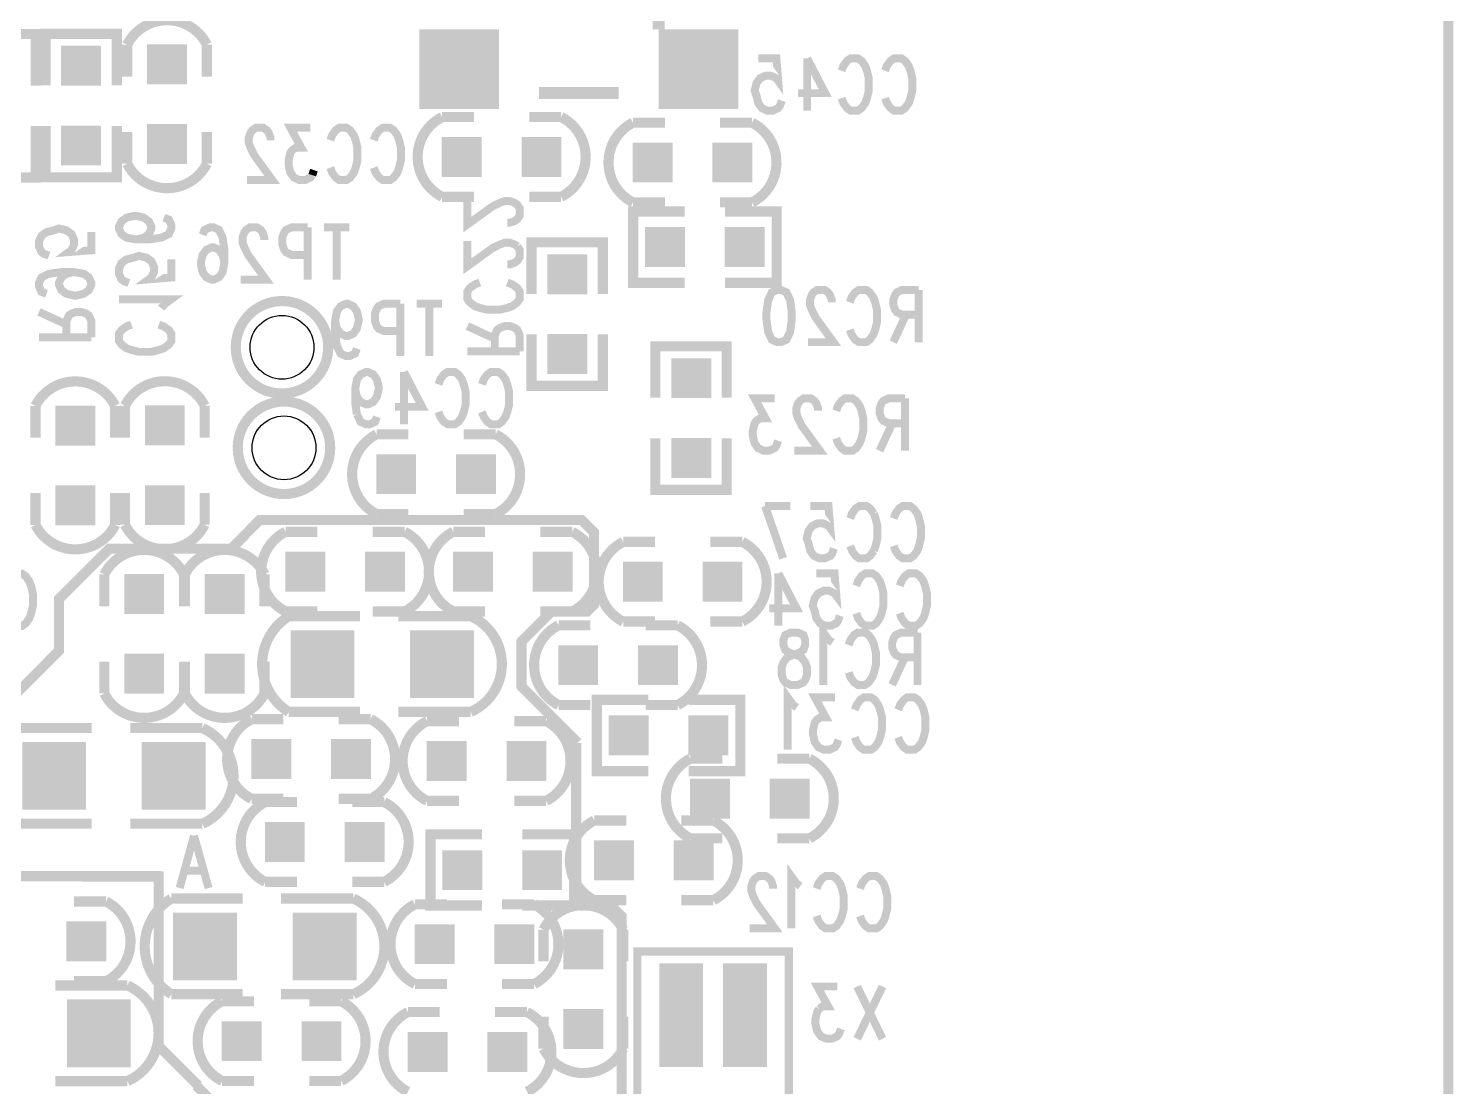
# Model space of a CAD drawing. Extents: x 64 to 173, y 17 to 95.
# Drawn here: x 154.99 to 172.87, y 45.66 to 58.93 of the extents above; entities that cross this region are included whole.
import ezdxf

# ---------------------------------------------------------------- set-up
doc = ezdxf.new("R2010")
doc.units = 0
doc.header["$MEASUREMENT"] = 0
doc.layers.get('0').update_dxf_attribs({"linetype": 'CONTINUOUS'})
doc.layers.add('PASTEMASKBOTTOM', color=5, linetype='CONTINUOUS')
doc.layers.add('SILKSCREENBOTTO', color=9, linetype='CONTINUOUS')

# ---------------------------------------------------------------- blocks, each defined once
blk = doc.blocks.new('SQUARE_22')
blk.add_solid([(0.499998, 0.499998), (0.499998, -0.499998), (-0.499998, 0.499998), (-0.499998, -0.499998)])
blk = doc.blocks.new('ROUND_106')
blk.add_circle((0, 0), 0.4)
blk = doc.blocks.new('SQUARE_225')
blk.add_solid([(0.250062, 0.250062), (0.250062, -0.250062), (-0.250062, 0.250062), (-0.250062, -0.250062)])
blk = doc.blocks.new('RECTANGLE_226')
blk.add_solid([(0.40005, 0.424942), (0.40005, -0.424942), (-0.40005, 0.424942), (-0.40005, -0.424942)])
blk = doc.blocks.new('RECTANGLE_271')
blk.add_solid([(0.274954, 0.649986), (0.274954, -0.649986), (-0.274954, 0.649986), (-0.274954, -0.649986)])

msp = doc.modelspace()

# ---------------------------------------------------------------- linework, layer by layer
at = {"layer": 'PASTEMASKBOTTOM', "color": 5, "const_width": 0.127}
msp.add_lwpolyline([(172.804, 84.198), (172.804, 19.189)], dxfattribs=at)
at = {"layer": 'SILKSCREENBOTTO', "color": 5}
for points, const_width in [([(172.804, 84.198), (172.804, 19.189)], 0.127), ([(162.296, 59.424), (162.896, 59.424), (162.896, 58.924)], 0.15), ([(154.186, 58.218), (154.186, 58.864), (155.081, 58.864), (155.081, 58.218)], 0.127), ([(155.205, 58.22), (155.205, 58.866), (156.1, 58.866), (156.1, 58.22)], 0.127), ([(156.23, 58.33), (156.23, 58.73)], 0.127), ([(157.23, 58.73), (157.23, 58.33)], 0.127), ([(164.146, 58.559), (164.374, 58.559), (164.396, 58.278), (164.374, 58.309), (164.305, 58.34), (164.237, 58.34), (164.169, 58.309), (164.124, 58.247), (164.101, 58.153), (164.124, 58.091), (164.146, 57.997), (164.192, 57.934), (164.26, 57.903), (164.328, 57.903), (164.396, 57.934), (164.419, 57.966), (164.442, 58.028)], 0.1), ([(164.76, 58.559), (164.987, 58.122), (164.647, 58.122)], 0.1), ([(164.76, 58.559), (164.76, 57.903)], 0.1), ([(165.192, 58.403), (165.215, 58.465), (165.26, 58.528), (165.305, 58.559), (165.396, 58.559), (165.442, 58.528), (165.487, 58.465), (165.51, 58.403), (165.533, 58.309), (165.533, 58.153), (165.51, 58.059), (165.487, 57.997), (165.442, 57.934), (165.396, 57.903), (165.305, 57.903), (165.26, 57.934), (165.215, 57.997), (165.192, 58.059)], 0.1), ([(165.737, 58.403), (165.76, 58.465), (165.806, 58.528), (165.851, 58.559), (165.942, 58.559), (165.987, 58.528), (166.033, 58.465), (166.056, 58.403), (166.078, 58.309), (166.078, 58.153), (166.056, 58.059), (166.033, 57.997), (165.987, 57.934), (165.942, 57.903), (165.851, 57.903), (165.806, 57.934), (165.76, 57.997), (165.737, 58.059)], 0.1), ([(161.396, 58.124), (162.396, 58.124)], 0.15), ([(154.186, 57.71), (154.186, 57.064), (155.081, 57.064), (155.081, 57.71)], 0.127), ([(155.205, 57.712), (155.205, 57.066), (156.1, 57.066), (156.1, 57.712)], 0.127), ([(158.028, 57.532), (158.028, 57.563), (158.005, 57.626), (157.982, 57.657), (157.937, 57.688), (157.846, 57.688), (157.801, 57.657), (157.778, 57.626), (157.755, 57.563), (157.755, 57.501), (157.778, 57.438), (157.823, 57.345), (158.051, 57.032), (157.732, 57.032)], 0.1), ([(158.528, 57.688), (158.278, 57.688), (158.414, 57.438), (158.346, 57.438), (158.301, 57.407), (158.278, 57.376), (158.255, 57.282), (158.255, 57.22), (158.278, 57.126), (158.323, 57.063), (158.392, 57.032), (158.46, 57.032), (158.528, 57.063), (158.551, 57.094)], 0.1), ([(158.778, 57.532), (158.801, 57.594), (158.846, 57.657), (158.892, 57.688), (158.982, 57.688), (159.028, 57.657), (159.073, 57.594), (159.096, 57.532), (159.119, 57.438), (159.119, 57.282), (159.096, 57.188), (159.073, 57.126), (159.028, 57.063), (158.982, 57.032), (158.892, 57.032), (158.846, 57.063), (158.801, 57.126), (158.778, 57.188)], 0.1), ([(159.323, 57.532), (159.346, 57.594), (159.392, 57.657), (159.437, 57.688), (159.528, 57.688), (159.573, 57.657), (159.619, 57.594), (159.641, 57.532), (159.664, 57.438), (159.664, 57.282), (159.641, 57.188), (159.619, 57.126), (159.573, 57.063), (159.528, 57.032), (159.437, 57.032), (159.392, 57.063), (159.346, 57.126), (159.323, 57.188)], 0.1), ([(160.181, 57.822), (160.581, 57.822)], 0.127), ([(161.274, 57.822), (161.674, 57.822)], 0.127), ([(162.575, 57.752), (162.975, 57.752)], 0.127), ([(163.668, 57.752), (164.068, 57.752)], 0.127), ([(156.23, 57.237), (156.23, 57.637)], 0.127), ([(157.23, 57.637), (157.23, 57.237)], 0.127), ([(158.551, 57.094), (158.573, 57.157)], 0.1), ([(160.581, 56.822), (160.181, 56.822)], 0.127), ([(161.674, 56.822), (161.274, 56.822)], 0.127), ([(160.998, 56.497), (161.03, 56.497), (161.092, 56.519), (161.123, 56.542), (161.155, 56.588), (161.155, 56.679), (161.123, 56.724), (161.092, 56.747), (161.03, 56.769), (160.967, 56.769), (160.905, 56.747), (160.811, 56.701), (160.498, 56.474), (160.498, 56.792)], 0.1), ([(162.975, 56.752), (162.575, 56.752)], 0.127), ([(163.223, 56.638), (162.577, 56.638), (162.577, 55.744), (163.223, 55.744)], 0.127), ([(164.068, 56.752), (163.668, 56.752)], 0.127), ([(163.731, 56.638), (164.377, 56.638), (164.377, 55.744), (163.731, 55.744)], 0.127), ([(156.69, 56.56), (156.752, 56.537), (156.783, 56.469), (156.783, 56.424), (156.752, 56.355), (156.659, 56.31), (156.502, 56.287), (156.346, 56.287), (156.221, 56.31), (156.159, 56.355), (156.127, 56.424), (156.127, 56.446), (156.159, 56.514), (156.221, 56.56), (156.315, 56.583), (156.346, 56.583), (156.44, 56.56), (156.502, 56.514), (156.534, 56.446), (156.534, 56.424), (156.502, 56.355), (156.44, 56.31), (156.346, 56.287)], 0.1), ([(157.177, 56.345), (157.2, 56.407), (157.268, 56.438), (157.314, 56.438), (157.382, 56.407), (157.427, 56.313), (157.45, 56.157), (157.45, 56.001), (157.427, 55.876), (157.382, 55.813), (157.314, 55.782), (157.291, 55.782), (157.223, 55.813), (157.177, 55.876), (157.155, 55.969), (157.155, 56.001), (157.177, 56.094), (157.223, 56.157), (157.291, 56.188), (157.314, 56.188), (157.382, 56.157), (157.427, 56.094), (157.45, 56.001)], 0.1), ([(157.95, 56.282), (157.95, 56.313), (157.928, 56.376), (157.905, 56.407), (157.859, 56.438), (157.768, 56.438), (157.723, 56.407), (157.7, 56.376), (157.677, 56.313), (157.677, 56.251), (157.7, 56.188), (157.746, 56.094), (157.973, 55.782), (157.655, 55.782)], 0.1), ([(158.495, 56.438), (158.291, 56.438), (158.223, 56.407), (158.2, 56.376), (158.177, 56.313), (158.177, 56.22), (158.2, 56.157), (158.223, 56.126), (158.291, 56.094), (158.495, 56.094)], 0.1), ([(158.495, 56.438), (158.495, 55.782)], 0.1), ([(159.018, 56.438), (158.7, 56.438)], 0.1), ([(158.859, 56.438), (158.859, 55.782)], 0.1), ([(155.78, 56.379), (155.78, 56.152), (155.499, 56.129), (155.531, 56.152), (155.562, 56.22), (155.562, 56.288), (155.531, 56.357), (155.468, 56.402), (155.374, 56.425), (155.312, 56.402), (155.218, 56.379), (155.156, 56.334), (155.124, 56.266), (155.124, 56.197), (155.156, 56.129), (155.187, 56.107), (155.249, 56.084)], 0.1), ([(161.123, 56.201), (161.092, 56.224), (161.03, 56.247), (160.967, 56.247), (160.905, 56.224), (160.811, 56.178), (160.498, 55.951), (160.498, 56.269)], 0.1), ([(162.196, 55.605), (162.196, 56.251), (161.302, 56.251), (161.302, 55.605)], 0.127), ([(156.783, 56.037), (156.783, 55.81), (156.502, 55.787), (156.534, 55.81), (156.565, 55.878), (156.565, 55.946), (156.534, 56.014), (156.471, 56.06), (156.377, 56.082), (156.315, 56.06), (156.221, 56.037), (156.159, 55.992), (156.127, 55.923), (156.127, 55.855), (156.159, 55.787), (156.19, 55.764), (156.252, 55.742)], 0.1), ([(160.998, 55.974), (161.03, 55.974), (161.092, 55.997), (161.123, 56.019), (161.155, 56.065), (161.155, 56.156), (161.123, 56.201)], 0.1), ([(155.562, 55.879), (155.468, 55.856), (155.406, 55.811), (155.374, 55.743), (155.374, 55.72), (155.406, 55.652), (155.468, 55.606), (155.562, 55.584), (155.593, 55.584), (155.687, 55.606), (155.749, 55.652), (155.78, 55.72), (155.78, 55.743), (155.749, 55.811), (155.687, 55.856), (155.562, 55.879), (155.406, 55.879), (155.249, 55.856), (155.156, 55.811), (155.124, 55.743), (155.124, 55.697), (155.156, 55.629), (155.218, 55.606)], 0.1), ([(160.998, 55.747), (161.061, 55.724), (161.123, 55.679), (161.155, 55.633), (161.155, 55.542), (161.123, 55.497), (161.061, 55.451), (160.998, 55.428), (160.905, 55.406), (160.748, 55.406), (160.654, 55.428), (160.592, 55.451), (160.529, 55.497), (160.498, 55.542), (160.498, 55.633), (160.529, 55.679), (160.592, 55.724), (160.654, 55.747)], 0.1), ([(164.431, 55.655), (164.499, 55.624), (164.545, 55.53), (164.567, 55.374), (164.567, 55.28), (164.545, 55.124), (164.499, 55.03), (164.431, 54.999), (164.385, 54.999), (164.317, 55.03), (164.272, 55.124), (164.249, 55.28), (164.249, 55.374), (164.272, 55.53), (164.317, 55.624), (164.385, 55.655), (164.431, 55.655)], 0.1), ([(165.067, 55.499), (165.067, 55.53), (165.045, 55.593), (165.022, 55.624), (164.977, 55.655), (164.886, 55.655), (164.84, 55.624), (164.818, 55.593), (164.795, 55.53), (164.795, 55.468), (164.818, 55.405), (164.863, 55.312), (165.09, 54.999), (164.772, 54.999)], 0.1), ([(165.295, 55.499), (165.317, 55.561), (165.363, 55.624), (165.408, 55.655), (165.499, 55.655), (165.545, 55.624), (165.59, 55.561), (165.613, 55.499), (165.636, 55.405), (165.636, 55.249), (165.613, 55.155), (165.59, 55.093), (165.545, 55.03), (165.499, 54.999), (165.408, 54.999), (165.363, 55.03), (165.317, 55.093), (165.295, 55.155)], 0.1), ([(166.158, 55.655), (165.954, 55.655), (165.886, 55.624), (165.863, 55.593), (165.84, 55.53), (165.84, 55.468), (165.863, 55.405), (165.886, 55.374), (165.954, 55.343), (166.158, 55.343)], 0.1), ([(166.158, 55.655), (166.158, 54.999)], 0.1), ([(155.468, 55.22), (155.124, 55.379)], 0.1), ([(155.78, 55.061), (155.78, 55.266), (155.749, 55.334), (155.718, 55.357), (155.655, 55.379), (155.593, 55.379), (155.531, 55.357), (155.499, 55.334), (155.468, 55.266), (155.468, 55.061)], 0.1), ([(156.659, 55.424), (156.69, 55.469), (156.783, 55.537), (156.127, 55.537)], 0.1), ([(158.838, 55.263), (158.861, 55.169), (158.907, 55.106), (158.975, 55.075), (158.997, 55.075), (159.066, 55.106), (159.111, 55.169), (159.134, 55.263), (159.134, 55.294), (159.111, 55.387), (159.066, 55.45), (158.997, 55.481), (158.975, 55.481), (158.907, 55.45), (158.861, 55.387), (158.838, 55.263), (158.838, 55.106), (158.861, 54.95), (158.907, 54.856), (158.975, 54.825), (159.02, 54.825), (159.088, 54.856), (159.111, 54.919)], 0.1), ([(159.656, 55.481), (159.452, 55.481), (159.384, 55.45), (159.361, 55.419), (159.338, 55.356), (159.338, 55.263), (159.361, 55.2), (159.384, 55.169), (159.452, 55.138), (159.656, 55.138)], 0.1), ([(159.656, 55.481), (159.656, 54.825)], 0.1), ([(160.179, 55.481), (159.861, 55.481)], 0.1), ([(160.02, 55.481), (160.02, 54.825)], 0.1), ([(156.627, 55.219), (156.69, 55.196), (156.752, 55.151), (156.783, 55.105), (156.783, 55.014), (156.752, 54.969), (156.69, 54.923), (156.627, 54.901), (156.534, 54.878), (156.377, 54.878), (156.284, 54.901), (156.221, 54.923), (156.159, 54.969), (156.127, 55.014), (156.127, 55.105), (156.159, 55.151), (156.221, 55.196), (156.284, 55.219)], 0.1), ([(160.842, 55.042), (160.498, 55.201)], 0.1), ([(161.155, 54.883), (161.155, 55.088), (161.123, 55.156), (161.092, 55.178), (161.03, 55.201), (160.967, 55.201), (160.905, 55.178), (160.873, 55.156), (160.842, 55.088), (160.842, 54.883)], 0.1), ([(165.999, 55.343), (165.84, 54.999)], 0.1), ([(155.78, 55.061), (155.124, 55.061)], 0.1), ([(162.196, 55.097), (162.196, 54.451), (161.302, 54.451), (161.302, 55.097)], 0.127), ([(161.155, 54.883), (160.498, 54.883)], 0.1), ([(163.75, 54.301), (163.75, 54.947), (162.856, 54.947), (162.856, 54.301)], 0.127), ([(159.09, 54.407), (159.112, 54.313), (159.158, 54.25), (159.226, 54.219), (159.249, 54.219), (159.317, 54.25), (159.362, 54.313), (159.385, 54.407), (159.385, 54.438), (159.362, 54.532), (159.317, 54.594), (159.249, 54.625), (159.226, 54.625), (159.158, 54.594), (159.112, 54.532), (159.09, 54.407), (159.09, 54.25), (159.112, 54.094)], 0.1), ([(159.703, 54.625), (159.93, 54.188), (159.589, 54.188)], 0.1), ([(159.703, 54.625), (159.703, 53.969)], 0.1), ([(160.135, 54.469), (160.158, 54.532), (160.203, 54.594), (160.249, 54.625), (160.339, 54.625), (160.385, 54.594), (160.43, 54.532), (160.453, 54.469), (160.476, 54.375), (160.476, 54.219), (160.453, 54.125), (160.43, 54.063), (160.385, 54), (160.339, 53.969), (160.249, 53.969), (160.203, 54), (160.158, 54.063), (160.135, 54.125)], 0.1), ([(160.68, 54.469), (160.703, 54.532), (160.749, 54.594), (160.794, 54.625), (160.885, 54.625), (160.93, 54.594), (160.976, 54.532), (160.999, 54.469), (161.021, 54.375), (161.021, 54.219), (160.999, 54.125), (160.976, 54.063), (160.93, 54), (160.885, 53.969), (160.794, 53.969), (160.749, 54), (160.703, 54.063), (160.68, 54.125)], 0.1), ([(164.351, 54.294), (164.101, 54.294), (164.237, 54.044), (164.169, 54.044), (164.124, 54.013), (164.101, 53.982), (164.078, 53.888), (164.078, 53.825), (164.101, 53.732), (164.146, 53.669), (164.215, 53.638), (164.283, 53.638), (164.351, 53.669), (164.374, 53.7), (164.396, 53.763)], 0.1), ([(164.897, 54.138), (164.897, 54.169), (164.874, 54.232), (164.851, 54.263), (164.806, 54.294), (164.715, 54.294), (164.669, 54.263), (164.646, 54.232), (164.624, 54.169), (164.624, 54.107), (164.646, 54.044), (164.692, 53.951), (164.919, 53.638), (164.601, 53.638)], 0.1), ([(165.124, 54.138), (165.146, 54.201), (165.192, 54.263), (165.237, 54.294), (165.328, 54.294), (165.374, 54.263), (165.419, 54.201), (165.442, 54.138), (165.464, 54.044), (165.464, 53.888), (165.442, 53.794), (165.419, 53.732), (165.374, 53.669), (165.328, 53.638), (165.237, 53.638), (165.192, 53.669), (165.146, 53.732), (165.124, 53.794)], 0.1), ([(165.987, 54.294), (165.783, 54.294), (165.715, 54.263), (165.692, 54.232), (165.669, 54.169), (165.669, 54.107), (165.692, 54.044), (165.715, 54.013), (165.783, 53.982), (165.987, 53.982)], 0.1), ([(165.987, 54.294), (165.987, 53.638)], 0.1), ([(155.08, 53.8), (155.08, 54.2)], 0.127), ([(156.08, 54.2), (156.08, 53.8)], 0.127), ([(156.202, 53.802), (156.202, 54.202)], 0.127), ([(157.202, 54.202), (157.202, 53.802)], 0.127), ([(159.112, 54.094), (159.158, 54), (159.226, 53.969), (159.271, 53.969), (159.339, 54), (159.362, 54.063)], 0.1), ([(165.828, 53.982), (165.669, 53.638)], 0.1), ([(159.359, 53.843), (159.759, 53.843)], 0.127), ([(160.452, 53.843), (160.852, 53.843)], 0.127), ([(163.75, 53.793), (163.75, 53.147), (162.856, 53.147), (162.856, 53.793)], 0.127), ([(155.08, 52.707), (155.08, 53.107)], 0.127), ([(156.08, 53.107), (156.08, 52.707)], 0.127), ([(156.202, 52.709), (156.202, 53.109)], 0.127), ([(157.202, 53.109), (157.202, 52.709)], 0.127), ([(164.232, 52.944), (164.459, 52.288)], 0.1), ([(164.55, 52.944), (164.232, 52.944)], 0.1), ([(164.8, 52.944), (165.027, 52.944), (165.05, 52.663), (165.027, 52.694), (164.959, 52.726), (164.891, 52.726), (164.823, 52.694), (164.777, 52.632), (164.755, 52.538), (164.777, 52.475), (164.8, 52.382), (164.845, 52.319), (164.914, 52.288), (164.982, 52.288), (165.05, 52.319), (165.073, 52.35), (165.095, 52.413)], 0.1), ([(165.3, 52.788), (165.323, 52.851), (165.368, 52.913), (165.414, 52.944), (165.505, 52.944), (165.55, 52.913), (165.595, 52.851)], 0.1), ([(165.845, 52.788), (165.868, 52.851), (165.914, 52.913), (165.959, 52.944), (166.05, 52.944), (166.095, 52.913), (166.141, 52.851), (166.163, 52.788), (166.186, 52.694), (166.186, 52.538), (166.163, 52.444), (166.141, 52.382), (166.095, 52.319), (166.05, 52.288), (165.959, 52.288), (165.914, 52.319), (165.868, 52.382), (165.845, 52.444)], 0.1), ([(161.884, 49.975), (161.177, 50.682), (161.177, 51.245), (161.553, 51.62), (162, 51.62), (162.085, 51.705), (162.085, 52.614), (161.931, 52.769), (157.894, 52.769), (157.535, 52.409), (156.007, 52.409), (155.376, 51.778), (155.376, 51.129), (155.347, 51.1), (154.582, 50.335), (154.582, 48.302), (156.588, 48.302), (156.588, 48.271)], 0.127), ([(159.759, 52.843), (159.359, 52.843)], 0.127), ([(160.852, 52.843), (160.452, 52.843)], 0.127), ([(165.595, 52.851), (165.618, 52.788), (165.641, 52.694), (165.641, 52.538), (165.618, 52.444), (165.595, 52.382)], 0.1), ([(158.217, 52.621), (158.617, 52.621)], 0.127), ([(159.311, 52.621), (159.711, 52.621)], 0.127), ([(160.32, 52.621), (160.72, 52.621)], 0.127), ([(161.414, 52.621), (161.813, 52.621)], 0.127), ([(162.452, 52.495), (162.852, 52.495)], 0.127), ([(163.545, 52.495), (163.945, 52.495)], 0.127), ([(165.595, 52.382), (165.55, 52.319), (165.505, 52.288), (165.414, 52.288), (165.368, 52.319), (165.323, 52.382), (165.3, 52.444)], 0.1), ([(154.706, 51.939), (154.729, 52.001), (154.775, 52.064), (154.82, 52.095), (154.911, 52.095), (154.956, 52.064), (155.002, 52.001), (155.025, 51.939), (155.047, 51.845), (155.047, 51.689), (155.025, 51.595), (155.002, 51.533), (154.956, 51.47), (154.911, 51.439), (154.82, 51.439), (154.775, 51.47), (154.729, 51.533), (154.706, 51.595)], 0.1), ([(155.943, 51.687), (155.943, 52.087)], 0.127), ([(156.943, 52.087), (156.943, 51.687)], 0.127), ([(156.953, 51.687), (156.953, 52.087)], 0.127), ([(157.953, 52.087), (157.953, 51.687)], 0.127), ([(164.399, 52.099), (164.626, 51.662), (164.285, 51.662)], 0.1), ([(164.399, 52.099), (164.399, 51.443)], 0.1), ([(164.876, 52.099), (165.103, 52.099), (165.126, 51.818), (165.103, 51.849), (165.035, 51.881), (164.967, 51.881), (164.899, 51.849), (164.853, 51.787), (164.83, 51.693), (164.853, 51.631), (164.876, 51.537), (164.921, 51.474), (164.989, 51.443), (165.058, 51.443), (165.126, 51.474), (165.149, 51.506), (165.171, 51.568)], 0.1), ([(165.376, 51.943), (165.399, 52.005), (165.444, 52.068), (165.49, 52.099), (165.581, 52.099), (165.626, 52.068), (165.671, 52.005), (165.694, 51.943), (165.717, 51.849), (165.717, 51.693), (165.694, 51.599), (165.671, 51.537), (165.626, 51.474), (165.581, 51.443), (165.49, 51.443), (165.444, 51.474), (165.399, 51.537), (165.376, 51.599)], 0.1), ([(165.921, 51.943), (165.944, 52.005), (165.989, 52.068), (166.035, 52.099), (166.126, 52.099), (166.171, 52.068), (166.217, 52.005), (166.24, 51.943), (166.262, 51.849), (166.262, 51.693), (166.24, 51.599), (166.217, 51.537), (166.171, 51.474), (166.126, 51.443), (166.035, 51.443), (165.989, 51.474), (165.944, 51.537), (165.921, 51.599)], 0.1), ([(158.617, 51.621), (158.217, 51.621)], 0.127), ([(159.711, 51.621), (159.311, 51.621)], 0.127), ([(160.72, 51.621), (160.32, 51.621)], 0.127), ([(161.813, 51.621), (161.414, 51.621)], 0.127), ([(159.151, 51.562), (158.257, 51.562)], 0.127), ([(160.54, 51.562), (159.633, 51.562)], 0.127), ([(161.641, 51.448), (162.042, 51.448)], 0.127), ([(162.852, 51.495), (162.452, 51.495)], 0.127), ([(162.735, 51.448), (163.135, 51.448)], 0.127), ([(163.945, 51.495), (163.545, 51.495)], 0.127), ([(165.076, 51.232), (165.031, 51.264), (164.963, 51.357), (164.963, 50.701)], 0.1), ([(164.644, 51.357), (164.712, 51.326), (164.735, 51.264), (164.735, 51.201), (164.712, 51.139), (164.667, 51.107), (164.576, 51.076), (164.508, 51.045), (164.462, 50.982), (164.44, 50.92), (164.44, 50.826), (164.462, 50.763), (164.485, 50.732), (164.553, 50.701), (164.644, 50.701), (164.712, 50.732), (164.735, 50.763), (164.758, 50.826), (164.758, 50.92), (164.735, 50.982), (164.69, 51.045), (164.622, 51.076), (164.531, 51.107), (164.485, 51.139), (164.462, 51.201), (164.462, 51.264), (164.485, 51.326), (164.553, 51.357), (164.644, 51.357)], 0.1), ([(165.281, 51.201), (165.303, 51.264), (165.349, 51.326), (165.394, 51.357), (165.485, 51.357), (165.531, 51.326), (165.576, 51.264), (165.599, 51.201), (165.622, 51.107), (165.622, 50.951), (165.599, 50.857), (165.576, 50.795), (165.531, 50.732), (165.485, 50.701), (165.394, 50.701), (165.349, 50.732), (165.303, 50.795), (165.281, 50.857)], 0.1), ([(166.144, 51.357), (165.94, 51.357), (165.872, 51.326), (165.849, 51.295), (165.826, 51.232), (165.826, 51.17), (165.849, 51.107), (165.872, 51.076), (165.94, 51.045), (166.144, 51.045)], 0.1), ([(166.144, 51.357), (166.144, 50.701)], 0.1), ([(155.943, 50.594), (155.943, 50.994)], 0.127), ([(156.943, 50.994), (156.943, 50.594)], 0.127), ([(156.953, 50.594), (156.953, 50.994)], 0.127), ([(157.953, 50.994), (157.953, 50.594)], 0.127), ([(165.985, 51.045), (165.826, 50.701)], 0.1), ([(164.63, 50.418), (164.584, 50.449), (164.516, 50.543), (164.516, 49.887)], 0.1), ([(165.107, 50.543), (164.857, 50.543), (164.993, 50.293), (164.925, 50.293), (164.88, 50.262), (164.857, 50.231), (164.834, 50.137), (164.834, 50.075), (164.857, 49.981), (164.902, 49.918), (164.971, 49.887), (165.039, 49.887), (165.107, 49.918), (165.13, 49.95), (165.152, 50.012)], 0.1), ([(165.357, 50.387), (165.38, 50.449), (165.425, 50.512), (165.471, 50.543), (165.561, 50.543), (165.607, 50.512), (165.652, 50.449), (165.675, 50.387), (165.698, 50.293), (165.698, 50.137), (165.675, 50.043), (165.652, 49.981), (165.607, 49.918), (165.561, 49.887), (165.471, 49.887), (165.425, 49.918), (165.38, 49.981), (165.357, 50.043)], 0.1), ([(165.902, 50.387), (165.925, 50.449), (165.971, 50.512), (166.016, 50.543), (166.107, 50.543), (166.152, 50.512), (166.198, 50.449), (166.221, 50.387), (166.243, 50.293), (166.243, 50.137), (166.221, 50.043), (166.198, 49.981), (166.152, 49.918), (166.107, 49.887), (166.016, 49.887), (165.971, 49.918), (165.925, 49.981), (165.902, 50.043)], 0.1), ([(158.257, 50.362), (159.151, 50.362)], 0.127), ([(159.633, 50.362), (160.54, 50.362)], 0.127), ([(162.042, 50.448), (161.641, 50.448)], 0.127), ([(162.767, 50.513), (162.121, 50.513), (162.121, 49.619), (162.767, 49.619)], 0.127), ([(163.135, 50.448), (162.735, 50.448)], 0.127), ([(163.275, 50.513), (163.921, 50.513), (163.921, 49.619), (163.275, 49.619)], 0.127), ([(157.791, 50.271), (158.191, 50.271)], 0.127), ([(158.884, 50.271), (159.284, 50.271)], 0.127), ([(159.992, 50.246), (160.392, 50.246)], 0.127), ([(161.085, 50.246), (161.485, 50.246)], 0.127), ([(155.785, 50.159), (154.891, 50.159)], 0.127), ([(157.174, 50.159), (156.268, 50.159)], 0.127), ([(157.096, 45.676), (157.405, 45.367), (162.433, 45.367), (162.433, 47.797), (162.297, 47.934), (161.94, 47.934), (161.862, 48.012), (161.862, 49.971)], 0.127), ([(163.294, 49.775), (163.694, 49.775)], 0.127), ([(164.387, 49.775), (164.788, 49.775)], 0.127), ([(158.191, 49.271), (157.791, 49.271)], 0.127), ([(157.961, 49.231), (158.361, 49.231)], 0.127), ([(159.284, 49.271), (158.884, 49.271)], 0.127), ([(159.055, 49.231), (159.455, 49.231)], 0.127), ([(160.392, 49.246), (159.992, 49.246)], 0.127), ([(161.485, 49.246), (161.085, 49.246)], 0.127), ([(154.891, 48.959), (155.785, 48.959)], 0.127), ([(156.268, 48.959), (157.174, 48.959)], 0.127), ([(162.09, 49), (162.49, 49)], 0.127), ([(163.183, 49), (163.583, 49)], 0.127), ([(157.069, 48.809), (156.888, 48.153)], 0.1), ([(157.069, 48.809), (157.251, 48.153)], 0.1), ([(160.681, 47.933), (160.035, 47.933), (160.035, 48.827), (160.681, 48.827)], 0.127), ([(161.189, 47.933), (161.835, 47.933), (161.835, 48.827), (161.189, 48.827)], 0.127), ([(163.694, 48.775), (163.294, 48.775)], 0.127), ([(164.788, 48.775), (164.387, 48.775)], 0.127), ([(164.673, 48.177), (164.628, 48.208), (164.56, 48.302), (164.56, 47.646)], 0.1), ([(157.121, 45.674), (156.625, 46.17), (156.625, 48.298), (155.666, 48.298)], 0.127), ([(157.183, 48.372), (156.956, 48.372)], 0.1), ([(158.361, 48.231), (157.961, 48.231)], 0.127), ([(159.455, 48.231), (159.055, 48.231)], 0.127), ([(164.332, 48.146), (164.332, 48.177), (164.31, 48.24), (164.287, 48.271), (164.242, 48.302), (164.151, 48.302), (164.105, 48.271), (164.082, 48.24), (164.06, 48.177), (164.06, 48.115), (164.082, 48.052), (164.128, 47.959), (164.355, 47.646), (164.037, 47.646)], 0.1), ([(164.878, 48.146), (164.901, 48.208), (164.946, 48.271), (164.991, 48.302), (165.082, 48.302), (165.128, 48.271), (165.173, 48.208), (165.196, 48.146), (165.219, 48.052), (165.219, 47.896), (165.196, 47.802), (165.173, 47.74), (165.128, 47.677), (165.082, 47.646), (164.991, 47.646), (164.946, 47.677), (164.901, 47.74), (164.878, 47.802)], 0.1), ([(165.423, 48.146), (165.446, 48.208), (165.492, 48.271), (165.537, 48.302), (165.628, 48.302), (165.673, 48.271), (165.719, 48.208), (165.742, 48.146), (165.764, 48.052), (165.764, 47.896), (165.742, 47.802), (165.719, 47.74), (165.673, 47.677), (165.628, 47.646), (165.537, 47.646), (165.492, 47.677), (165.446, 47.74), (165.423, 47.802)], 0.1), ([(157.678, 48.021), (156.783, 48.021)], 0.127), ([(159.067, 48.021), (158.16, 48.021)], 0.127), ([(155.565, 47.984), (155.965, 47.984)], 0.127), ([(159.84, 47.949), (160.24, 47.949)], 0.127), ([(160.933, 47.949), (161.333, 47.949)], 0.127), ([(162.49, 48), (162.09, 48)], 0.127), ([(163.583, 48), (163.183, 48)], 0.127), ([(161.452, 47.232), (161.452, 47.632)], 0.127), ([(162.452, 47.632), (162.452, 47.232)], 0.127), ([(162.63, 47.357), (164.53, 47.357), (164.53, 39.457), (162.63, 39.457), (162.63, 47.357)], 0.102), ([(155.965, 46.984), (155.565, 46.984)], 0.127), ([(160.24, 46.949), (159.84, 46.949)], 0.127), ([(161.333, 46.949), (160.933, 46.949)], 0.127), ([(156.234, 46.931), (155.328, 46.931)], 0.127), ([(156.783, 46.821), (157.678, 46.821)], 0.127), ([(158.16, 46.821), (159.067, 46.821)], 0.127), ([(165.137, 46.918), (164.887, 46.918), (165.024, 46.668), (164.955, 46.668), (164.91, 46.637)], 0.1), ([(165.705, 46.918), (165.387, 46.262)], 0.1), ([(165.387, 46.918), (165.705, 46.262)], 0.1), ([(157.421, 46.733), (157.821, 46.733)], 0.127), ([(158.514, 46.733), (158.914, 46.733)], 0.127), ([(159.752, 46.597), (160.152, 46.597)], 0.127), ([(160.845, 46.597), (161.245, 46.597)], 0.127), ([(164.91, 46.637), (164.887, 46.606), (164.864, 46.512), (164.864, 46.449), (164.887, 46.356), (164.933, 46.293), (165.001, 46.262), (165.069, 46.262), (165.137, 46.293), (165.16, 46.325), (165.183, 46.387)], 0.1), ([(161.452, 46.139), (161.452, 46.538)], 0.127), ([(162.452, 46.538), (162.452, 46.139)], 0.127), ([(155.328, 45.731), (156.234, 45.731)], 0.127), ([(157.821, 45.733), (157.421, 45.733)], 0.127), ([(158.914, 45.733), (158.514, 45.733)], 0.127)]:
    msp.add_lwpolyline(points, dxfattribs=dict(at, const_width=const_width))
at = {"layer": 'SILKSCREENBOTTO', "color": 5, "const_width": 0.127}
for points in [[(157.23, 58.731, 0.613495), (156.23, 58.73)], [(160.18, 57.822, 0.613288), (160.181, 56.822)], [(161.675, 56.823, 0.613495), (161.674, 57.823)], [(162.574, 57.752, 0.613356), (162.575, 56.752)], [(164.069, 56.752, 0.613356), (164.068, 57.752)], [(156.23, 57.237, 0.613427), (157.23, 57.237)], [(156.079, 54.201, 0.613495), (155.079, 54.2)], [(157.202, 54.203, 0.613495), (156.202, 54.202)], [(159.358, 53.843, 0.613288), (159.359, 52.843)], [(160.853, 52.843, 0.613495), (160.852, 53.843)], [(155.08, 52.706, 0.613356), (156.08, 52.707)], [(156.202, 52.708, 0.613356), (157.202, 52.709)], [(158.217, 52.621, 0.613427), (158.218, 51.621)], [(159.711, 51.621, 0.613495), (159.71, 52.621)], [(160.32, 52.621, 0.613427), (160.321, 51.621)], [(161.814, 51.621, 0.613356), (161.813, 52.621)], [(162.451, 52.494, 0.613495), (162.452, 51.494)], [(163.946, 51.495, 0.613356), (163.945, 52.495)], [(156.943, 52.088, 0.613356), (155.943, 52.087)], [(157.953, 52.088, 0.613288), (156.953, 52.087)], [(158.256, 51.561, 0.555895), (158.257, 50.361)], [(160.54, 50.362, 0.65063), (160.54, 51.562)], [(161.641, 51.448, 0.613495), (161.642, 50.448)], [(163.135, 50.448, 0.613356), (163.134, 51.448)], [(155.943, 50.593, 0.613495), (156.943, 50.594)], [(156.953, 50.593, 0.613427), (157.953, 50.594)], [(157.791, 50.27, 0.613495), (157.791, 49.27)], [(159.285, 49.271, 0.613356), (159.284, 50.271)], [(159.992, 50.246, 0.613495), (159.992, 49.246)], [(161.486, 49.246, 0.613217), (161.485, 50.246)], [(157.174, 48.959, 0.650572), (157.174, 50.159)], [(163.294, 49.775, 0.613356), (163.295, 48.775)], [(164.788, 48.776, 0.613495), (164.787, 49.776)], [(157.961, 49.23, 0.613495), (157.962, 48.23)], [(159.455, 48.231, 0.613288), (159.454, 49.231)], [(162.089, 49, 0.613495), (162.09, 48)], [(163.583, 48, 0.613356), (163.582, 49)], [(159.067, 46.821, 0.650572), (159.067, 48.021)], [(155.966, 46.984, 0.613356), (155.965, 47.984)], [(156.783, 48.021, 0.556157), (156.784, 46.821)], [(159.839, 47.949, 0.613356), (159.84, 46.949)], [(161.334, 46.949, 0.613288), (161.333, 47.949)], [(162.452, 47.632, 0.613288), (161.452, 47.631)], [(156.234, 45.731, 0.650572), (156.234, 46.931)], [(157.42, 46.733, 0.613427), (157.421, 45.733)], [(158.915, 45.734, 0.613288), (158.914, 46.733)], [(159.751, 46.597, 0.613495), (159.752, 45.597)], [(161.246, 45.597, 0.613288), (161.245, 46.597)], [(161.453, 46.138, 0.613356), (162.453, 46.139)]]:
    msp.add_lwpolyline(points, format="xyb", dxfattribs=at)
for points in [[(157.592, 54.935, 1), (158.752, 54.935, 1)], [(157.617, 53.674, 1), (158.777, 53.674, 1)]]:
    msp.add_lwpolyline(points, format="xyb", close=True, dxfattribs=at)

# ---------------------------------------------------------------- block references
at = {"layer": 'PASTEMASKBOTTOM', "color": 5}
for name, p in [('SQUARE_22', (160.396, 58.424)), ('SQUARE_22', (163.396, 58.424)), ('SQUARE_225', (155.65, 58.466)), ('SQUARE_225', (156.73, 58.484)), ('SQUARE_225', (155.65, 57.466)), ('SQUARE_225', (156.73, 57.484)), ('SQUARE_225', (160.427, 57.322)), ('SQUARE_225', (161.427, 57.322)), ('SQUARE_225', (162.822, 57.252)), ('SQUARE_225', (163.822, 57.252)), ('SQUARE_225', (162.977, 56.193)), ('SQUARE_225', (163.977, 56.193)), ('SQUARE_225', (161.752, 55.851)), ('ROUND_106', (158.172, 54.935)), ('SQUARE_225', (161.752, 54.851)), ('SQUARE_225', (163.306, 54.547)), ('SQUARE_225', (155.58, 53.953)), ('SQUARE_225', (156.702, 53.955)), ('ROUND_106', (158.197, 53.674)), ('SQUARE_225', (163.306, 53.547)), ('SQUARE_225', (159.605, 53.343)), ('SQUARE_225', (160.605, 53.343)), ('SQUARE_225', (155.58, 52.953)), ('SQUARE_225', (156.702, 52.955)), ('SQUARE_225', (158.464, 52.121)), ('SQUARE_225', (159.464, 52.121)), ('SQUARE_225', (160.567, 52.121)), ('SQUARE_225', (161.567, 52.121)), ('SQUARE_225', (162.698, 51.995)), ('SQUARE_225', (163.698, 51.995)), ('SQUARE_225', (156.443, 51.841)), ('SQUARE_225', (157.453, 51.841)), ('RECTANGLE_226', (158.68, 50.962)), ('RECTANGLE_226', (160.18, 50.962)), ('SQUARE_225', (161.888, 50.948)), ('SQUARE_225', (162.888, 50.948)), ('SQUARE_225', (156.443, 50.841)), ('SQUARE_225', (157.453, 50.841)), ('SQUARE_225', (162.521, 50.069)), ('SQUARE_225', (163.521, 50.069)), ('RECTANGLE_226', (155.314, 49.559)), ('RECTANGLE_226', (156.814, 49.559)), ('SQUARE_225', (158.038, 49.771)), ('SQUARE_225', (159.038, 49.771)), ('SQUARE_225', (160.239, 49.746)), ('SQUARE_225', (161.239, 49.746)), ('SQUARE_225', (163.541, 49.275)), ('SQUARE_225', (164.541, 49.275)), ('SQUARE_225', (158.208, 48.73)), ('SQUARE_225', (159.208, 48.73)), ('SQUARE_225', (160.435, 48.377)), ('SQUARE_225', (161.435, 48.377)), ('SQUARE_225', (162.336, 48.5)), ('SQUARE_225', (163.336, 48.5)), ('SQUARE_225', (155.719, 47.484)), ('RECTANGLE_226', (157.207, 47.421)), ('RECTANGLE_226', (158.707, 47.421)), ('SQUARE_225', (160.087, 47.449)), ('SQUARE_225', (161.087, 47.449)), ('SQUARE_225', (161.952, 47.385)), ('RECTANGLE_271', (163.18, 46.557)), ('RECTANGLE_271', (163.98, 46.557)), ('RECTANGLE_226', (155.875, 46.331)), ('SQUARE_225', (157.667, 46.233)), ('SQUARE_225', (158.667, 46.233)), ('SQUARE_225', (161.952, 46.385)), ('SQUARE_225', (159.999, 46.097)), ('SQUARE_225', (160.999, 46.097))]:
    msp.add_blockref(name, p, dxfattribs=at)

doc.saveas('drawing.dxf')
